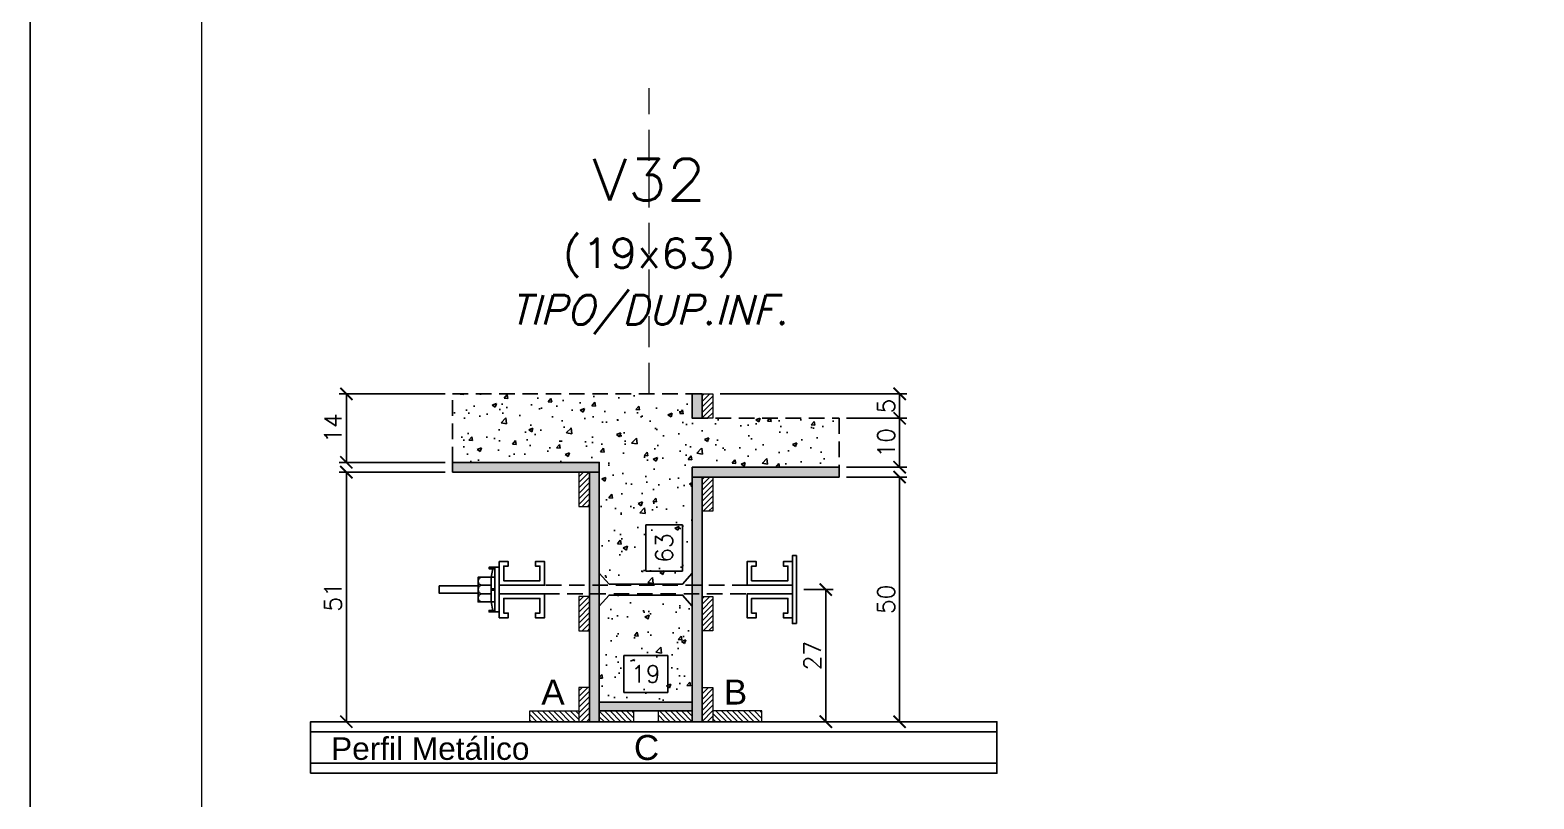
# Model space of a CAD drawing. Extents: x -23436 to 4767, y -4638 to 9755.
# Drawn here: x -15921 to -15307, y -2398 to -2084 of the extents above; entities that cross this region are included whole.
import ezdxf
from ezdxf.enums import TextEntityAlignment as Align

# ---------------------------------------------------------------- set-up
doc = ezdxf.new("R2010")
doc.units = 0
doc.header["$PDMODE"] = 2
doc.header["$PDSIZE"] = 10
doc.linetypes.add('CABLIN', pattern=[0.35, 0.25, -0.1])
doc.linetypes.add('HIDDEN', pattern=[9.525, 6.35, -3.175])
doc.layers.get('0').update_dxf_attribs({"lineweight": 13})
doc.layers.get('Defpoints').update_dxf_attribs({"lineweight": 13})
for name, color, linetype in [('Barra de Ancoragem', 20, 'Continuous'), ('Concreto', 250, 'HIDDEN'), ('Cota', 4, 'Continuous'), ('Cota Seção (2x)', 4, 'Continuous'), ('Hachura', 252, 'CABLIN'), ('MB Logo', 255, 'Continuous'), ('Painéis', 200, 'Continuous'), ('Perfil Metálico', 224, 'Continuous'), ('Texto de Titulo', 7, 'Continuous'), ('Texto Qtd Sarr', 242, 'Continuous'), ('Tubo de PVC', 51, 'Continuous')]:
    doc.layers.add(name, color=color, linetype=linetype)
for name, color, linetype, lineweight in [('FOLHA MB', 7, 'Continuous', 13), ('Madeira', 100, 'Continuous', 13), ('Texto Seção', 7, 'Continuous', 15)]:
    doc.layers.add(name, color=color, linetype=linetype, lineweight=lineweight)
doc.layers.add('Laje_Perimetro', color=7, linetype='Continuous', plot=False)
doc.styles.add('ARIAL', font='arial.ttf', dxfattribs={"oblique": 15, "height": 25})
doc.styles.add('ROMANS', font='romans.shx')
doc.dimstyles.new('Cota Seção (2x)', dxfattribs={"dimtxt": 7, "dimasz": 5, "dimexe": 3, "dimexo": 3, "dimgap": 2, "dimtad": 3, "dimdec": 1, "dimlfac": 0.5, "dimzin": 12, "dimdsep": 46, "dimtxsty": 'ROMANS', "dimblk": 'ARCHTICK', "dimcen": 0, "dimclrd": 4, "dimclre": 4, "dimclrt": 1, "dimadec": 1, "dimazin": 3, "dimtfac": 1, "dimtdec": 1, "dimtmove": 0, "dimatfit": 3, "dimldrblk": 'OBLIQUE', "dimfxl": 1, "dimtolj": 1, "dimtzin": 12, "dimarcsym": 0})
doc.dimstyles.new('Cota Seção interna', dxfattribs={"dimtxt": 7, "dimasz": 6, "dimexe": 0.18, "dimexo": 2, "dimgap": -4, "dimtad": 3, "dimdec": 1, "dimlfac": 0.5, "dimzin": 12, "dimdsep": 46, "dimtxsty": 'ROMANS', "dimblk": 'ARCHTICK', "dimcen": 0.09, "dimse1": 1, "dimse2": 1, "dimsd1": 1, "dimsd2": 1, "dimclrd": 180, "dimclre": 5, "dimclrt": 1, "dimadec": 0, "dimazin": 3, "dimtfac": 1, "dimtdec": 1, "dimtofl": 0, "dimtmove": 0, "dimatfit": 3, "dimldrblk": 'ARCHTICK', "dimfxl": 1, "dimtolj": 1, "dimtzin": 0, "dimarcsym": 0})
pattern_1 = [(315, (7270.578, -10596.4515), (1.12253202, 1.12253202), [])]
pattern_2 = [(45, (-7336.3984, 20547.8124), (-1.12253202, 1.12253202), [])]
pattern_3 = [(225, (-23947.2859, -25230.2266), (1.12253202, -1.12253202), [])]

# ---------------------------------------------------------------- blocks, each defined once
blk = doc.blocks.new('A$C169d8357')
at = {"layer": 'FOLHA MB', "color": 1}
for points in [[(0, 1199.94), (0, 149.94), (1485.02, 149.94), (1485.02, 1199.94)], [(70, 1169.94), (70, 179.94), (1455.02, 179.94), (1455.02, 1169.94)]]:
    blk.add_lwpolyline(points, close=True, dxfattribs=at)
blk = doc.blocks.new('*D1413')
at = {"layer": 'Cota Seção (2x)', "color": 180, "lineweight": -2, "transparency": 16777216}
for p, q in [((-15660.73, -2339.81), (-15678.73, -2339.81)), ((-15678.73, -2339.81), (-15678.73, -2354.81)), ((-15660.73, -2354.81), (-15660.73, -2339.81)), ((-15678.73, -2354.81), (-15660.73, -2354.81))]:
    blk.add_line(p, q, dxfattribs=at)
at = {"layer": 'Defpoints', "color": 0, "transparency": 16777216}
for p in [(-15688.73, -2358.81), (-15688.73, -2358.81), (-15650.73, -2358.81)]:
    blk.add_point(p, dxfattribs=at)
at = {"layer": 'Cota Seção (2x)', "color": 1, "transparency": 16777216, "insert": (-15669.73, -2347.31), "char_height": 7, "attachment_point": 5, "style": 'ROMANS'}
blk.add_mtext('\\A1;19', dxfattribs=at)
blk = doc.blocks.new('_ArchTick')
at = {"color": 0, "linetype": 'ByBlock', "const_width": 0.15}
blk.add_lwpolyline([(-0.5, -0.5), (0.5, 0.5)], dxfattribs=at)
blk = doc.blocks.new('*D1414')
at = {"layer": 'Cota', "color": 4, "lineweight": -2, "transparency": 16777216}
for p, q in [((-15751.73, -2232.81), (-15795.1, -2232.81)), ((-15792.1, -2232.81), (-15792.1, -2260.81)), ((-15751.73, -2260.81), (-15795.1, -2260.81))]:
    blk.add_line(p, q, dxfattribs=at)
at = {"layer": 'Defpoints', "color": 0, "transparency": 16777216}
for p in [(-15748.73, -2232.81), (-15792.1, -2260.81), (-15748.73, -2260.81)]:
    blk.add_point(p, dxfattribs=at)
at = {"layer": 'Cota', "color": 4, "lineweight": -2, "transparency": 16777216, "xscale": 5, "yscale": 5, "zscale": 5}
for p, rotation in [((-15792.1, -2232.81), 90), ((-15792.1, -2260.81), 270)]:
    blk.add_blockref('_ArchTick', p, dxfattribs=dict(at, rotation=rotation))
at = {"layer": 'Cota', "color": 1, "transparency": 16777216, "insert": (-15797.6, -2246.81), "char_height": 7, "attachment_point": 5, "rotation": 90, "style": 'ROMANS'}
blk.add_mtext('\\A1;14', dxfattribs=at)
blk = doc.blocks.new('_OBLIQUE')
at = {"color": 0, "linetype": 'ByBlock', "lineweight": -2}
for p, q in [((0, 0), (-1, 0)), ((-0.5, -0.5), (0.5, 0.5))]:
    blk.add_line(p, q, dxfattribs=at)
blk = doc.blocks.new('DSADSAD')
at = {"layer": 'Barra de Ancoragem'}
for p, q in [((-12990.96, 7698.42), (-13009.22, 7698.42)), ((-13005.1, 7696.87), (-13008.63, 7697.64)), ((-12995.08, 7696.87), (-12991.55, 7697.64))]:
    blk.add_line(p, q, dxfattribs=at)
at = {"layer": 'Barra de Ancoragem', "flags": 128}
for points in [[(-13009.22, 7700.2), (-12990.96, 7700.2), (-12990.96, 7698.42), (-13009.22, 7698.42)], [(-13008.63, 7698.42), (-13008.63, 7696.05), (-13009.22, 7696.05), (-13009.22, 7698.42)], [(-12995.08, 7698.42), (-12995.08, 7696.87), (-13005.1, 7696.87), (-13005.1, 7698.42)], [(-12990.96, 7698.42), (-12990.96, 7696.05), (-12991.55, 7696.05), (-12991.55, 7698.42)]]:
    blk.add_lwpolyline(points, close=True, dxfattribs=at)
for points in [[(-13005.1, 7696.87), (-13005.1, 7691.61), (-12995.08, 7691.61), (-12995.08, 7696.87)], [(-13000.38, 7696.87), (-13000.38, 7698.42), (-12999.79, 7698.42), (-12999.79, 7696.87), (-13000.38, 7696.87), (-12999.79, 7696.87)]]:
    blk.add_lwpolyline(points, dxfattribs=at)
for points in [[(-13001.86, 7696.87), (-13001.86, 7692.79, 0.666667), (-12998.32, 7692.79, 0.666667)], [(-12998.32, 7696.87), (-12998.32, 7692.79, 0.729796), (-12995.08, 7692.79, 0.729796)]]:
    blk.add_lwpolyline(points, format="xyb", dxfattribs=at)
at = {"layer": 'Barra de Ancoragem'}
blk.add_arc((-13003.48, 7693.31), 1.7, 197.75636, 342.24364, dxfattribs=at)
blk = doc.blocks.new('*D1415')
at = {"layer": 'Cota', "color": 4, "lineweight": -2, "transparency": 16777216}
for p, q in [((-15605.21, -2312.81), (-15593.16, -2312.81)), ((-15596.16, -2366.81), (-15596.16, -2312.81)), ((-15605.33, -2366.81), (-15593.16, -2366.81))]:
    blk.add_line(p, q, dxfattribs=at)
at = {"layer": 'Defpoints', "color": 0, "transparency": 16777216}
for p in [(-15608.21, -2312.81), (-15596.16, -2312.81), (-15608.33, -2366.81)]:
    blk.add_point(p, dxfattribs=at)
at = {"layer": 'Cota', "color": 4, "lineweight": -2, "transparency": 16777216, "xscale": 5, "yscale": 5, "zscale": 5}
for p, rotation in [((-15596.16, -2312.81), 90), ((-15596.16, -2366.81), 270)]:
    blk.add_blockref('_ArchTick', p, dxfattribs=dict(at, rotation=rotation))
at = {"layer": 'Cota', "color": 1, "transparency": 16777216, "insert": (-15601.66, -2339.81), "char_height": 7, "attachment_point": 5, "rotation": 90, "style": 'ROMANS'}
blk.add_mtext('\\A1;27', dxfattribs=at)
blk = doc.blocks.new('*D1416')
at = {"layer": 'Cota', "color": 4, "lineweight": -2, "transparency": 16777216}
for p, q in [((-15751.73, -2264.81), (-15795.1, -2264.81)), ((-15792.1, -2366.81), (-15792.1, -2264.81)), ((-15734.13, -2366.81), (-15795.1, -2366.81))]:
    blk.add_line(p, q, dxfattribs=at)
at = {"layer": 'Defpoints', "color": 0, "transparency": 16777216}
for p in [(-15792.1, -2264.81), (-15748.73, -2264.81), (-15731.13, -2366.81)]:
    blk.add_point(p, dxfattribs=at)
at = {"layer": 'Cota', "color": 4, "lineweight": -2, "transparency": 16777216, "xscale": 5, "yscale": 5, "zscale": 5}
for p, rotation in [((-15792.1, -2264.81), 90), ((-15792.1, -2366.81), 270)]:
    blk.add_blockref('_ArchTick', p, dxfattribs=dict(at, rotation=rotation))
at = {"layer": 'Cota', "color": 1, "transparency": 16777216, "insert": (-15797.6, -2315.81), "char_height": 7, "attachment_point": 5, "rotation": 90, "style": 'ROMANS'}
blk.add_mtext('\\A1;51', dxfattribs=at)
blk = doc.blocks.new('*D1417')
at = {"layer": 'Cota Seção (2x)', "color": 180, "lineweight": -2, "transparency": 16777216}
for p, q in [((-15654.73, -2286.31), (-15669.73, -2286.31)), ((-15669.73, -2286.31), (-15669.73, -2305.31)), ((-15654.73, -2305.31), (-15654.73, -2286.31)), ((-15669.73, -2305.31), (-15654.73, -2305.31))]:
    blk.add_line(p, q, dxfattribs=at)
at = {"layer": 'Defpoints', "color": 0, "transparency": 16777216}
for p in [(-15688.73, -2232.81), (-15650.73, -2232.81), (-15688.73, -2358.81)]:
    blk.add_point(p, dxfattribs=at)
at = {"layer": 'Cota Seção (2x)', "color": 1, "transparency": 16777216, "insert": (-15662.23, -2295.81), "char_height": 7, "attachment_point": 5, "rotation": 90, "style": 'ROMANS'}
blk.add_mtext('\\A1;63', dxfattribs=at)
blk = doc.blocks.new('*D1418')
at = {"layer": 'Cota', "color": 4, "lineweight": -2, "transparency": 16777216}
for p, q in [((-15587.73, -2266.81), (-15563, -2266.81)), ((-15566, -2366.81), (-15566, -2266.81)), ((-15605.33, -2366.81), (-15563, -2366.81))]:
    blk.add_line(p, q, dxfattribs=at)
at = {"layer": 'Defpoints', "color": 0, "transparency": 16777216}
for p in [(-15590.73, -2266.81), (-15566, -2266.81), (-15608.33, -2366.81)]:
    blk.add_point(p, dxfattribs=at)
at = {"layer": 'Cota', "color": 4, "lineweight": -2, "transparency": 16777216, "xscale": 5, "yscale": 5, "zscale": 5}
for p, rotation in [((-15566, -2266.81), 90), ((-15566, -2366.81), 270)]:
    blk.add_blockref('_ArchTick', p, dxfattribs=dict(at, rotation=rotation))
at = {"layer": 'Cota', "color": 1, "transparency": 16777216, "insert": (-15571.5, -2316.81), "char_height": 7, "attachment_point": 5, "rotation": 90, "style": 'ROMANS'}
blk.add_mtext('\\A1;50', dxfattribs=at)
blk = doc.blocks.new('*D1419')
at = {"layer": 'Cota', "color": 4, "lineweight": -2, "transparency": 16777216}
for p, q in [((-15587.73, -2242.81), (-15563, -2242.81)), ((-15566, -2262.81), (-15566, -2242.81)), ((-15587.73, -2262.81), (-15563, -2262.81))]:
    blk.add_line(p, q, dxfattribs=at)
at = {"layer": 'Defpoints', "color": 0, "transparency": 16777216}
for p in [(-15590.73, -2242.81), (-15566, -2242.81), (-15590.73, -2262.81)]:
    blk.add_point(p, dxfattribs=at)
at = {"layer": 'Cota', "color": 4, "lineweight": -2, "transparency": 16777216, "xscale": 5, "yscale": 5, "zscale": 5}
for p, rotation in [((-15566, -2242.81), 90), ((-15566, -2262.81), 270)]:
    blk.add_blockref('_ArchTick', p, dxfattribs=dict(at, rotation=rotation))
at = {"layer": 'Cota', "color": 1, "transparency": 16777216, "insert": (-15571.5, -2252.81), "char_height": 7, "attachment_point": 5, "rotation": 90, "style": 'ROMANS'}
blk.add_mtext('\\A1;10', dxfattribs=at)
blk = doc.blocks.new('*D1420')
at = {"layer": 'Cota', "color": 4, "lineweight": -2, "transparency": 16777216}
for p, q in [((-15639.33, -2232.81), (-15563, -2232.81)), ((-15566, -2242.81), (-15566, -2232.81)), ((-15587.73, -2242.81), (-15563, -2242.81))]:
    blk.add_line(p, q, dxfattribs=at)
at = {"layer": 'Defpoints', "color": 0, "transparency": 16777216}
for p in [(-15642.33, -2232.81), (-15566, -2232.81), (-15590.73, -2242.81)]:
    blk.add_point(p, dxfattribs=at)
at = {"layer": 'Cota', "color": 4, "lineweight": -2, "transparency": 16777216, "xscale": 5, "yscale": 5, "zscale": 5}
for p, rotation in [((-15566, -2232.81), 90), ((-15566, -2242.81), 270)]:
    blk.add_blockref('_ArchTick', p, dxfattribs=dict(at, rotation=rotation))
at = {"layer": 'Cota', "color": 1, "transparency": 16777216, "insert": (-15571.5, -2237.81), "char_height": 7, "attachment_point": 5, "rotation": 90, "style": 'ROMANS'}
blk.add_mtext('\\A1;5', dxfattribs=at)
blk = doc.blocks.new('titulo1')
at = {"layer": 'Defpoints', "color": 252, "linetype": 'HIDDEN', "ltscale": 2}
blk.add_line((0, 0), (0, 125), dxfattribs=at)
at = {"layer": 'Defpoints', "style": 'ROMANS', "oblique": 15}
blk.add_attdef('FOLHA', text='', height=10, dxfattribs=at).set_placement((0, 15.58), align=Align.MIDDLE_CENTER)
at = {"layer": 'Texto Qtd Sarr', "color": 3, "style": 'ROMANS', "oblique": 15}
for tag, height, p in [('TITULO', 17, (0, 71.45)), ('SEÇÃO', 12, (0, 41.55))]:
    blk.add_attdef(tag, text='', height=height, dxfattribs=at).set_placement(p, align=Align.MIDDLE_CENTER)

msp = doc.modelspace()

# ---------------------------------------------------------------- hatches: boundary and pattern name
at = {"layer": 'Concreto'}
h = msp.add_hatch(dxfattribs=at)
h.set_pattern_fill('AR-CONC', color=256, scale=2.5)
h.set_pattern_definition([(50, (4637.494, -2554.669), (17.931505, -1.568803), [1.875, -20.625]), (355, (4637.494, -2554.669), (-3.468783, 18.804803), [1.5, -16.5]), (100.45144, (4638.988, -2554.8), (14.462721, 17.236), [1.593505, -17.528553]), (46.1842, (4637.494, -2549.67), (26.681033, -4.137982), [2.8125, -30.9375]), (96.63564, (4639.717, -2550.014), (23.36655, 24.352965), [2.39026, -26.292844]), (351.18416, (4637.494, -2549.67), (23.36655, 24.352965), [2.25, -24.75]), (21, (4639.994, -2550.919), (14.922676, -10.065472), [1.875, -20.625]), (326, (4639.994, -2550.919), (6.082883, 18.128751), [1.5, -16.5]), (71.45144, (4641.238, -2551.758), (21.00556, 8.063279), [1.593505, -17.528553]), (37.5, (4637.494, -2554.669), (0.3039964, 8.3223463), [0, -16.3, 0, -16.75, 0, -16.5625]), (7.5, (4637.494, -2554.669), (6.5767384, 9.8602928), [0, -9.55, 0, -15.925, 0, -6.3125]), (327.5, (4631.919, -2554.669), (13.345561, -0.5638718), [0, -6.25, 0, -19.5, 0, -25.875]), (317.5, (4629.419, -2554.669), (14.579654, 2.5026246), [0, -8.125, 0, -12.95, 0, -18.375])])
h.paths.add_polyline_path([(-15688.73, -2319.58), (-15684.73, -2315.08), (-15654.73, -2315.08), (-15650.73, -2319.58), (-15650.73, -2358.81), (-15688.73, -2358.81)])
h.paths.add_polyline_path([(-15688.73, -2260.81), (-15748.73, -2260.81), (-15748.73, -2232.81), (-15650.73, -2232.81), (-15650.73, -2242.81), (-15646.73, -2242.81), (-15642.33, -2242.81), (-15590.73, -2242.81), (-15590.73, -2262.81), (-15650.73, -2262.81), (-15650.73, -2266.81), (-15650.73, -2306.03), (-15654.73, -2310.53), (-15684.73, -2310.53), (-15688.73, -2306.03), (-15688.73, -2264.81)])
h.paths.add_polyline_path([(-15662.98, -2352.56), (-15676.48, -2352.56), (-15676.48, -2342.06), (-15662.98, -2342.06)], flags=16)
h.paths.add_polyline_path([(-15669.73, -2303.06), (-15669.73, -2288.56), (-15654.73, -2288.56), (-15654.73, -2303.06)], flags=16)
at = {"layer": 'Hachura'}
h = msp.add_hatch(color=256, dxfattribs=at)
h.dxf.hatch_style = 1
h.paths.add_polyline_path([(-15646.73, -2232.81), (-15650.73, -2232.81), (-15650.73, -2242.81), (-15646.73, -2242.81)])
h = msp.add_hatch(dxfattribs=at)
h.set_pattern_fill('ANSI31', color=256, scale=0.5, angle=360, style=0)
h.set_pattern_definition([(45, (-7336.3984, 20671.8124), (-1.12253202, 1.12253202), [])])
h.paths.add_polyline_path([(-15642.33, -2242.81), (-15646.73, -2242.81), (-15646.73, -2232.81), (-15642.33, -2232.81)])
h = msp.add_hatch(color=256, dxfattribs=at)
h.dxf.hatch_style = 1
h.paths.add_polyline_path([(-15748.73, -2264.81), (-15748.73, -2260.81), (-15688.73, -2260.81), (-15688.73, -2264.81)])
h = msp.add_hatch(dxfattribs=at)
h.set_pattern_fill('ANSI31', color=256, scale=0.5, angle=180, style=0)
h.set_pattern_definition([(225, (-23947.2859, -25179.4279), (1.12253202, -1.12253202), [])])
h.paths.add_polyline_path([(-15692.73, -2264.81), (-15697.13, -2264.81), (-15697.13, -2278.81), (-15692.73, -2278.81)])
h = msp.add_hatch(color=256, dxfattribs=at)
h.dxf.hatch_style = 1
h.paths.add_polyline_path([(-15692.73, -2264.81), (-15688.73, -2264.81), (-15688.73, -2366.81), (-15692.73, -2366.81)])
h = msp.add_hatch(color=256, dxfattribs=at)
h.dxf.hatch_style = 1
h.paths.add_polyline_path([(-15590.73, -2266.81), (-15590.73, -2262.81), (-15650.73, -2262.81), (-15650.73, -2266.81)])
h = msp.add_hatch(color=256, dxfattribs=at)
h.dxf.hatch_style = 1
h.paths.add_polyline_path([(-15646.73, -2266.81), (-15650.73, -2266.81), (-15650.73, -2366.81), (-15646.73, -2366.81)])
h = msp.add_hatch(dxfattribs=at)
h.set_pattern_fill('ANSI31', color=256, scale=0.5, angle=180, style=0)
h.set_pattern_definition([(225, (-23947.2859, -25181.4279), (1.12253202, -1.12253202), [])])
h.paths.add_polyline_path([(-15646.73, -2266.81), (-15642.33, -2266.81), (-15642.33, -2280.81), (-15646.73, -2280.81)])
h = msp.add_hatch(dxfattribs=at)
h.set_pattern_fill('ANSI31', color=256, scale=0.5, angle=180, style=0)
h.set_pattern_definition(pattern_3)
h.paths.add_polyline_path([(-15692.73, -2315.61), (-15697.13, -2315.61), (-15697.13, -2329.61), (-15692.73, -2329.61)])
h = msp.add_hatch(dxfattribs=at)
h.set_pattern_fill('ANSI31', color=256, scale=0.5, angle=180, style=0)
h.set_pattern_definition(pattern_3)
h.paths.add_polyline_path([(-15646.73, -2315.61), (-15642.33, -2315.61), (-15642.33, -2329.61), (-15646.73, -2329.61)])
h = msp.add_hatch(dxfattribs=at)
h.set_pattern_fill('ANSI31', color=256, scale=0.5, angle=360, style=0)
h.set_pattern_definition(pattern_2)
h.paths.add_polyline_path([(-15697.13, -2366.81), (-15692.73, -2366.81), (-15692.73, -2352.81), (-15697.13, -2352.81)])
h = msp.add_hatch(dxfattribs=at)
h.set_pattern_fill('ANSI31', color=256, scale=0.5, angle=360, style=0)
h.set_pattern_definition(pattern_2)
h.paths.add_polyline_path([(-15642.33, -2366.81), (-15646.73, -2366.81), (-15646.73, -2352.81), (-15642.33, -2352.81)])
h = msp.add_hatch(color=256, dxfattribs=at)
h.dxf.hatch_style = 1
h.paths.add_polyline_path([(-15688.73, -2362.41), (-15688.73, -2358.81), (-15650.73, -2358.81), (-15650.73, -2362.41)])
h = msp.add_hatch(dxfattribs=at)
h.set_pattern_fill('ANSI31', color=256, scale=0.5, angle=270, style=0)
h.set_pattern_definition([(315, (7260.978, -10596.4515), (1.12253202, 1.12253202), [])])
h.paths.add_polyline_path([(-15717.13, -2366.81), (-15717.13, -2362.41), (-15697.13, -2362.41), (-15697.13, -2366.81)])
h = msp.add_hatch(dxfattribs=at)
h.set_pattern_fill('ANSI31', color=256, scale=0.5, angle=270, style=0)
h.set_pattern_definition(pattern_1)
h.paths.add_polyline_path([(-15688.73, -2366.81), (-15688.73, -2362.41), (-15674.73, -2362.41), (-15674.73, -2366.81)])
h = msp.add_hatch(dxfattribs=at)
h.set_pattern_fill('ANSI31', color=256, scale=0.5, angle=270, style=0)
h.set_pattern_definition(pattern_1)
h.paths.add_polyline_path([(-15650.73, -2366.81), (-15650.73, -2362.41), (-15664.73, -2362.41), (-15664.73, -2366.81)])
h = msp.add_hatch(dxfattribs=at)
h.set_pattern_fill('ANSI31', color=256, scale=0.5, angle=270, style=0)
h.set_pattern_definition([(315, (7280.178, -10596.4515), (1.12253202, 1.12253202), [])])
h.paths.add_polyline_path([(-15622.33, -2366.81), (-15622.33, -2362.41), (-15642.33, -2362.41), (-15642.33, -2366.81)])

# ---------------------------------------------------------------- linework, layer by layer
at = {"layer": 'Barra de Ancoragem'}
for points in [[(-15729.65, -2301.33), (-15727.8, -2301.33), (-15725.96, -2301.33), (-15725.96, -2303.18), (-15727.8, -2303.18), (-15727.8, -2309.18), (-15712.98, -2309.18), (-15712.98, -2303.18), (-15714.83, -2303.18), (-15714.83, -2301.33), (-15712.98, -2301.33), (-15711.13, -2301.33), (-15711.13, -2311.03), (-15729.65, -2311.03)], [(-15609.81, -2301.33), (-15611.66, -2301.33), (-15613.5, -2301.33), (-15613.5, -2303.18), (-15611.66, -2303.18), (-15611.66, -2309.18), (-15626.48, -2309.18), (-15626.48, -2303.18), (-15624.63, -2303.18), (-15624.63, -2301.33), (-15626.48, -2301.33), (-15628.33, -2301.33), (-15628.33, -2311.03), (-15609.81, -2311.03)], [(-15738.24, -2311.33), (-15754.14, -2311.33), (-15754.14, -2314.28), (-15738.24, -2314.28)], [(-15754.14, -2314.28), (-15754.14, -2311.33), (-15738.24, -2311.33), (-15738.24, -2314.28)], [(-15729.65, -2324.29), (-15727.8, -2324.29), (-15725.96, -2324.29), (-15725.96, -2322.44), (-15727.8, -2322.44), (-15727.8, -2316.43), (-15712.98, -2316.43), (-15712.98, -2322.44), (-15714.83, -2322.44), (-15714.83, -2324.29), (-15712.98, -2324.29), (-15711.13, -2324.29), (-15711.13, -2314.58), (-15729.65, -2314.58)], [(-15609.81, -2324.29), (-15611.66, -2324.29), (-15613.5, -2324.29), (-15613.5, -2322.44), (-15611.66, -2322.44), (-15611.66, -2316.43), (-15626.48, -2316.43), (-15626.48, -2322.44), (-15624.63, -2322.44), (-15624.63, -2324.29), (-15626.48, -2324.29), (-15628.33, -2324.29), (-15628.33, -2314.58), (-15609.81, -2314.58)]]:
    msp.add_lwpolyline(points, close=True, dxfattribs=at)
at = {"layer": 'Barra de Ancoragem', "flags": 128}
msp.add_lwpolyline([(-15608.21, -2326.68), (-15608.21, -2298.94), (-15609.81, -2298.94), (-15609.81, -2326.68)], close=True, dxfattribs=at)
at = {"layer": 'Barra de Ancoragem', "linetype": 'HIDDEN'}
msp.add_lwpolyline([(-15729.65, -2314.58), (-15729.65, -2311.03), (-15609.81, -2311.03), (-15609.81, -2314.58)], close=True, dxfattribs=at)
at = {"layer": 'Concreto'}
msp.add_lwpolyline([(-15688.73, -2260.81), (-15748.73, -2260.81), (-15748.73, -2232.81), (-15650.73, -2232.81), (-15650.73, -2242.81), (-15590.73, -2242.81), (-15590.73, -2262.81), (-15650.73, -2262.81), (-15650.73, -2358.81), (-15688.73, -2358.81)], close=True, dxfattribs=at)
at = {"layer": 'Laje_Perimetro'}
msp.add_lwpolyline([(-14436.36, -1767.74), (-15921.38, -1767.74), (-15921.38, -2817.74), (-14436.36, -2817.74)], close=True, dxfattribs=at)
at = {"layer": 'Madeira'}
for points in [[(-15642.33, -2242.81), (-15646.73, -2242.81), (-15646.73, -2232.81), (-15642.33, -2232.81)], [(-15692.73, -2264.81), (-15697.13, -2264.81), (-15697.13, -2278.81), (-15692.73, -2278.81)], [(-15646.73, -2266.81), (-15642.33, -2266.81), (-15642.33, -2280.81), (-15646.73, -2280.81)], [(-15692.73, -2315.61), (-15697.13, -2315.61), (-15697.13, -2329.61), (-15692.73, -2329.61)], [(-15646.73, -2315.61), (-15642.33, -2315.61), (-15642.33, -2329.61), (-15646.73, -2329.61)], [(-15697.13, -2366.81), (-15692.73, -2366.81), (-15692.73, -2352.81), (-15697.13, -2352.81)], [(-15642.33, -2366.81), (-15646.73, -2366.81), (-15646.73, -2352.81), (-15642.33, -2352.81)], [(-15717.13, -2366.81), (-15717.13, -2362.41), (-15697.13, -2362.41), (-15697.13, -2366.81)], [(-15688.73, -2366.81), (-15688.73, -2362.41), (-15674.73, -2362.41), (-15674.73, -2366.81)], [(-15650.73, -2366.81), (-15650.73, -2362.41), (-15664.73, -2362.41), (-15664.73, -2366.81)], [(-15622.33, -2366.81), (-15622.33, -2362.41), (-15642.33, -2362.41), (-15642.33, -2366.81)]]:
    msp.add_lwpolyline(points, close=True, dxfattribs=at)
at = {"layer": 'Painéis'}
for points in [[(-15646.73, -2232.81), (-15650.73, -2232.81), (-15650.73, -2242.81), (-15646.73, -2242.81)], [(-15748.73, -2264.81), (-15748.73, -2260.81), (-15688.73, -2260.81), (-15688.73, -2264.81)], [(-15692.73, -2264.81), (-15688.73, -2264.81), (-15688.73, -2366.81), (-15692.73, -2366.81)], [(-15590.73, -2266.81), (-15590.73, -2262.81), (-15650.73, -2262.81), (-15650.73, -2266.81)], [(-15646.73, -2266.81), (-15650.73, -2266.81), (-15650.73, -2366.81), (-15646.73, -2366.81)], [(-15688.73, -2362.41), (-15688.73, -2358.81), (-15650.73, -2358.81), (-15650.73, -2362.41)]]:
    msp.add_lwpolyline(points, close=True, dxfattribs=at)
at = {"layer": 'Perfil Metálico'}
msp.add_lwpolyline([(-15806.74, -2387.87), (-15526.27, -2387.87), (-15526.27, -2366.81), (-15806.74, -2366.81)], close=True, dxfattribs=at)
for points in [[(-15526.27, -2370.97), (-15806.74, -2370.97)], [(-15806.74, -2383.72), (-15526.27, -2383.72)]]:
    msp.add_lwpolyline(points, dxfattribs=at)
at = {"layer": 'Tubo de PVC'}
msp.add_lwpolyline([(-15650.73, -2306.03), (-15650.73, -2306.03), (-15650.73, -2319.58), (-15654.73, -2315.08), (-15684.73, -2315.08), (-15688.73, -2319.58), (-15688.73, -2306.03), (-15684.73, -2310.53), (-15654.73, -2310.53)], close=True, dxfattribs=at)

# ---------------------------------------------------------------- block references
at = {"layer": 'Barra de Ancoragem', "xscale": -1, "rotation": 270}
msp.add_blockref('DSADSAD', (-23429.86, 10687.28), dxfattribs=at)
at = {"layer": 'MB Logo'}
msp.add_blockref('A$C169d8357', (-15921.38, -2967.68), dxfattribs=at)
at = {"layer": 'Texto Seção'}
ref = msp.add_blockref('titulo1', (-15668.39, -2232.81), dxfattribs=at)
ref.add_attrib('TITULO', 'V32', dxfattribs={"layer": 'Texto de Titulo', "color": 7, "height": 17, "style": 'ROMANS', "width": 1.1}).set_placement((-15668.39, -2145.31), align=Align.MIDDLE_CENTER)
ref.add_attrib('SEÇÃO', '(19x63)', dxfattribs={"layer": 'Texto de Titulo', "color": 7, "height": 12, "style": 'ROMANS', "width": 1.1}).set_placement((-15668.39, -2175.31), align=Align.MIDDLE_CENTER)
ref.add_attrib('REAPROVEITAMENTO', 'TIPO/DUP.INF.', dxfattribs={"layer": 'Texto de Titulo', "color": 7, "height": 12, "style": 'ROMANS', "oblique": 15}).set_placement((-15668.39, -2198.43), align=Align.MIDDLE_CENTER)

# ---------------------------------------------------------------- texts
at = {"layer": 'Texto Seção', "color": 0, "linetype": 'Continuous', "style": 'ARIAL'}
for s, p in [('A', (-15707.67, -2354.68)), ('B', (-15633.07, -2354.68)), ('C', (-15669.44, -2377.35))]:
    msp.add_text(s, height=10.22, dxfattribs=at).set_placement(p, align=Align.MIDDLE_CENTER)
at = {"layer": 'Texto Seção', "style": 'ARIAL'}
msp.add_text('Perfil Metálico', height=9.24, dxfattribs=at).set_placement((-15757.82, -2377.79), align=Align.MIDDLE_CENTER)

# ---------------------------------------------------------------- dimensions: what is measured, and where the dimension line sits
at = {"layer": 'Cota'}
for base, p1, p2, picture, middle in [((-15792.1, -2260.81), (-15748.73, -2232.81), (-15748.73, -2260.81), '*D1414', (-15797.6, -2246.81)), ((-15566, -2232.81), (-15590.73, -2242.81), (-15642.33, -2232.81), '*D1420', (-15571.5, -2237.81)), ((-15566, -2242.81), (-15590.73, -2262.81), (-15590.73, -2242.81), '*D1419', (-15571.5, -2252.81)), ((-15792.1, -2264.81), (-15731.13, -2366.81), (-15748.73, -2264.81), '*D1416', (-15797.6, -2315.81)), ((-15566, -2266.81), (-15608.33, -2366.81), (-15590.73, -2266.81), '*D1418', (-15571.5, -2316.81)), ((-15596.16, -2312.81), (-15608.33, -2366.81), (-15608.21, -2312.81), '*D1415', (-15601.66, -2339.81))]:
    dim = msp.add_linear_dim(base=base, p1=p1, p2=p2, angle=90, dimstyle='Cota Seção (2x)', dxfattribs=at)
    dim.commit()
    dim.dimension.update_dxf_attribs({"geometry": picture, "text_midpoint": middle})
at = {"layer": 'Cota Seção (2x)'}
dim = msp.add_linear_dim(base=(-15650.73, -2232.81), p1=(-15688.73, -2358.81), p2=(-15688.73, -2232.81), angle=90, dimstyle='Cota Seção interna', dxfattribs=at)
dim.commit()
dim.dimension.update_dxf_attribs({"geometry": '*D1417', "text_midpoint": (-15650.73, -2295.81), "dimtype": 160})
dim = msp.add_linear_dim(base=(-15688.73, -2358.81), p1=(-15650.73, -2358.81), p2=(-15688.73, -2358.81), angle=180, dimstyle='Cota Seção interna', dxfattribs=at)
dim.commit()
dim.dimension.update_dxf_attribs({"geometry": '*D1413', "text_midpoint": (-15669.73, -2347.31)})

doc.saveas('drawing.dxf')
